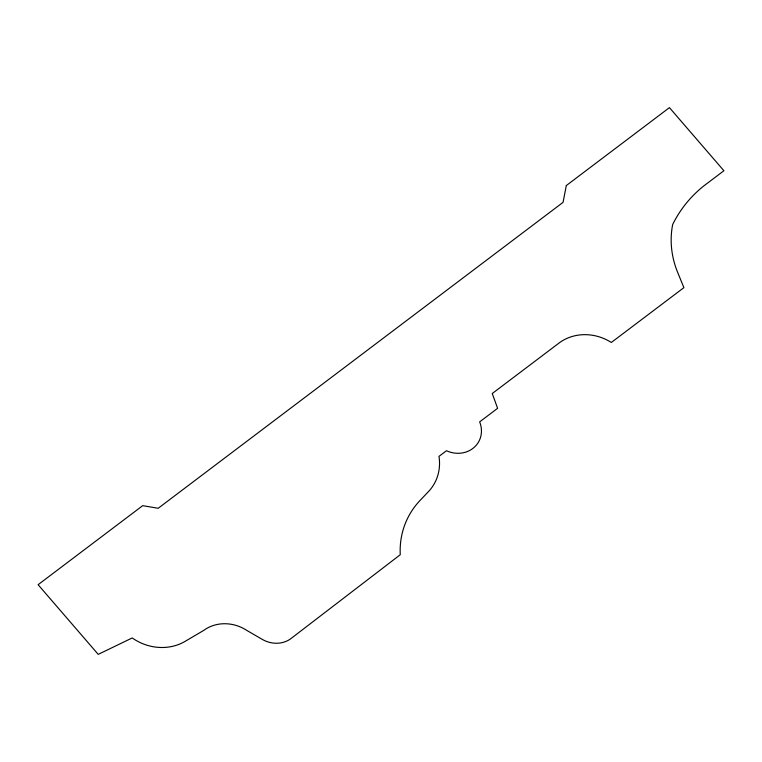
<?xml version="1.0" encoding="UTF-8"?>
<svg xmlns="http://www.w3.org/2000/svg" width="762" height="762" viewBox="0 0 762 762"><rect width="100%" height="100%" fill="white"/><g stroke="black" fill="none" stroke-linecap="round" stroke-linejoin="round"><path stroke-width="1.14" d="M566.309 185.557L563.07 202.34L158.191 508.283L142.694 505.663L38.1 584.702L98.222 654.368L132.207 637.946A48.044 43.682 29.5 0 0 185.947 640.871L203.616 630.469A37.614 34.204 29.5 0 1 246.859 630.45L262.395 639.461A26.137 23.765 29.5 0 0 290.208 639.147L400.26 554.726A86.658 78.791 29.5 0 1 421.119 499.348L429.454 490.557A49.054 44.606 29.5 0 0 438.979 456.381L446.456 450.733A26.051 23.689 29.5 0 0 473.974 447.542A26.051 23.689 29.5 0 0 479.65 421.881L497.605 408.318L492.252 393.516L559.575 342.643A45.787 41.624 29.5 0 1 611.334 342.471L683.895 287.645L677.227 271.329A92.164 83.801 29.5 0 1 672.675 224.523A134.931 122.682 29.5 0 1 703.707 186.004L723.9 170.745L669.436 107.633L566.309 185.557"/></g></svg>
